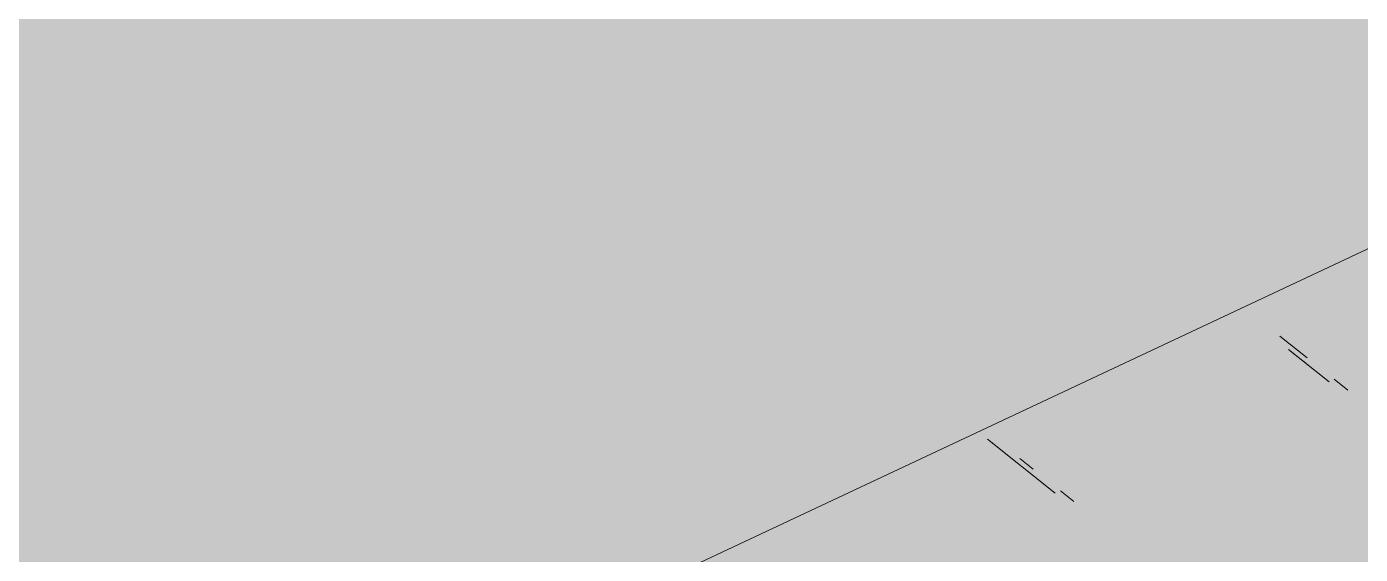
# Paper-space layout '03 3D Building and Roof' of a CAD drawing. Header units: millimetres. Extents: x 5 to 415, y 5 to 292.
# Drawn here: x 249.028 to 252.286, y 85.022 to 86.311 of the extents above; entities that cross this region are included whole.
import ezdxf

# ---------------------------------------------------------------- set-up
doc = ezdxf.new("R2010")
doc.units = ezdxf.units.MM
doc.layers.add('EXISTING', color=7, linetype='Continuous')
doc.layers.add('IMAGES', color=7, linetype='Continuous')

# ---------------------------------------------------------------- blocks, each defined once
blk = doc.blocks.new('SHEET_03')
at = {"layer": 'EXISTING', "color": 250, "lineweight": 9}
for p, q in [((249.4783, 84.4412), (253.2925, 86.2319)), ((252.1559, 85.5021), (252.0895, 85.5548)), ((252.1102, 85.5226), (252.2098, 85.4436)), ((252.1527, 85.4885), (252.1195, 85.5148)), ((252.2554, 85.4231), (252.2222, 85.4494)), ((251.3749, 85.3031), (251.5408, 85.1714)), ((251.4869, 85.23), (251.4538, 85.2563)), ((251.5865, 85.151), (251.5533, 85.1773))]:
    blk.add_line(p, q, dxfattribs=at)
at = {"layer": 'IMAGES', "color": 7}
for points in [[(248.0909, 86.1813), (252.9091, 86.1813), (248.0909, 86.3741), (252.9091, 86.3741)], [(247.9945, 86.0849), (252.5236, 86.0849), (247.9945, 86.1813), (252.5236, 86.1813)], [(247.6091, 85.9885), (252.4273, 85.9885), (247.6091, 86.0849), (252.4273, 86.0849)], [(247.4164, 85.8921), (252.3309, 85.8921), (247.4164, 85.9885), (252.3309, 85.9885)], [(247.2236, 85.7957), (251.9455, 85.7957), (247.2236, 85.8921), (251.9455, 85.8921)], [(251.9455, 85.7957), (252.0418, 85.7957), (251.9455, 85.8921), (252.0418, 85.8921)], [(252.0418, 85.7957), (252.1382, 85.7957), (252.0418, 85.8921), (252.1382, 85.8921)], [(252.1382, 85.7957), (252.2345, 85.7957), (252.1382, 85.8921), (252.2345, 85.8921)], [(252.2345, 85.7957), (252.4273, 85.7957), (252.2345, 85.8921), (252.4273, 85.8921)], [(246.9345, 85.6993), (251.8491, 85.6993), (246.9345, 85.7957), (251.8491, 85.7957)], [(251.8491, 85.6993), (251.9455, 85.6993), (251.8491, 85.7957), (251.9455, 85.7957)], [(251.9455, 85.6993), (252.0418, 85.6993), (251.9455, 85.7957), (252.0418, 85.7957)], [(252.0418, 85.6993), (252.1382, 85.6993), (252.0418, 85.7957), (252.1382, 85.7957)], [(252.1382, 85.6993), (252.3309, 85.6993), (252.1382, 85.7957), (252.3309, 85.7957)], [(246.8382, 85.6029), (251.56, 85.6029), (246.8382, 85.6993), (251.56, 85.6993)], [(251.56, 85.6029), (251.6564, 85.6029), (251.56, 85.6993), (251.6564, 85.6993)], [(251.6564, 85.6029), (251.7527, 85.6029), (251.6564, 85.6993), (251.7527, 85.6993)], [(251.7527, 85.5065), (251.8491, 85.5065), (251.7527, 85.6993), (251.8491, 85.6993)], [(251.8491, 85.6029), (251.9455, 85.6029), (251.8491, 85.6993), (251.9455, 85.6993)], [(251.9455, 85.6029), (252.1382, 85.6029), (251.9455, 85.6993), (252.1382, 85.6993)], [(252.1382, 85.6029), (252.2345, 85.6029), (252.1382, 85.6993), (252.2345, 85.6993)], [(252.2345, 85.6029), (252.3309, 85.6029), (252.2345, 85.6993), (252.3309, 85.6993)], [(246.7418, 85.5065), (251.4636, 85.5065), (246.7418, 85.6029), (251.4636, 85.6029)], [(251.4636, 85.5065), (251.56, 85.5065), (251.4636, 85.6029), (251.56, 85.6029)], [(251.56, 85.5065), (251.6564, 85.5065), (251.56, 85.6029), (251.6564, 85.6029)], [(251.6564, 85.5065), (251.7527, 85.5065), (251.6564, 85.6029), (251.7527, 85.6029)], [(251.8491, 85.5065), (251.9455, 85.5065), (251.8491, 85.6029), (251.9455, 85.6029)], [(251.9455, 85.5065), (252.0418, 85.5065), (251.9455, 85.6029), (252.0418, 85.6029)], [(252.0418, 85.5065), (252.1382, 85.5065), (252.0418, 85.6029), (252.1382, 85.6029)], [(252.1382, 85.5065), (252.2345, 85.5065), (252.1382, 85.6029), (252.2345, 85.6029)], [(252.2345, 85.5065), (252.3309, 85.5065), (252.2345, 85.6029), (252.3309, 85.6029)], [(246.26, 85.4101), (251.3673, 85.4101), (246.26, 85.5065), (251.3673, 85.5065)], [(251.3673, 85.4101), (251.56, 85.4101), (251.3673, 85.5065), (251.56, 85.5065)], [(251.56, 85.4101), (251.6564, 85.4101), (251.56, 85.5065), (251.6564, 85.5065)], [(251.6564, 85.4101), (251.7527, 85.4101), (251.6564, 85.5065), (251.7527, 85.5065)], [(251.7527, 85.4101), (251.8491, 85.4101), (251.7527, 85.5065), (251.8491, 85.5065)], [(251.8491, 85.4101), (251.9455, 85.4101), (251.8491, 85.5065), (251.9455, 85.5065)], [(251.9455, 85.4101), (252.0418, 85.4101), (251.9455, 85.5065), (252.0418, 85.5065)], [(252.0418, 85.4101), (252.1382, 85.4101), (252.0418, 85.5065), (252.1382, 85.5065)], [(252.1382, 85.4101), (252.2345, 85.4101), (252.1382, 85.5065), (252.2345, 85.5065)], [(252.2345, 85.4101), (252.3309, 85.4101), (252.2345, 85.5065), (252.3309, 85.5065)], [(246.26, 85.3137), (250.8855, 85.3137), (246.26, 85.4101), (250.8855, 85.4101)], [(250.8855, 85.3137), (251.0782, 85.3137), (250.8855, 85.4101), (251.0782, 85.4101)], [(251.0782, 85.3137), (251.1745, 85.3137), (251.0782, 85.4101), (251.1745, 85.4101)], [(251.1745, 85.3137), (251.2709, 85.3137), (251.1745, 85.4101), (251.2709, 85.4101)], [(251.2709, 85.3137), (251.3673, 85.3137), (251.2709, 85.4101), (251.3673, 85.4101)], [(251.3673, 85.3137), (251.4636, 85.3137), (251.3673, 85.4101), (251.4636, 85.4101)], [(251.4636, 85.3137), (251.56, 85.3137), (251.4636, 85.4101), (251.56, 85.4101)], [(251.56, 85.3137), (251.6564, 85.3137), (251.56, 85.4101), (251.6564, 85.4101)], [(251.6564, 85.3137), (251.7527, 85.3137), (251.6564, 85.4101), (251.7527, 85.4101)], [(251.7527, 85.3137), (251.9455, 85.3137), (251.7527, 85.4101), (251.9455, 85.4101)], [(251.9455, 85.3137), (252.0418, 85.3137), (251.9455, 85.4101), (252.0418, 85.4101)], [(252.0418, 85.3137), (252.1382, 85.3137), (252.0418, 85.4101), (252.1382, 85.4101)], [(252.1382, 85.3137), (252.2345, 85.3137), (252.1382, 85.4101), (252.2345, 85.4101)], [(252.2345, 85.3137), (252.3309, 85.3137), (252.2345, 85.4101), (252.3309, 85.4101)], [(246.0673, 85.2173), (250.7891, 85.2173), (246.0673, 85.3137), (250.7891, 85.3137)], [(250.7891, 85.2173), (250.8855, 85.2173), (250.7891, 85.3137), (250.8855, 85.3137)], [(250.8855, 85.2173), (250.9818, 85.2173), (250.8855, 85.3137), (250.9818, 85.3137)], [(250.9818, 85.2173), (251.0782, 85.2173), (250.9818, 85.3137), (251.0782, 85.3137)], [(251.0782, 85.2173), (251.1745, 85.2173), (251.0782, 85.3137), (251.1745, 85.3137)], [(251.1745, 85.2173), (251.3673, 85.2173), (251.1745, 85.3137), (251.3673, 85.3137)], [(251.3673, 85.2173), (251.56, 85.2173), (251.3673, 85.3137), (251.56, 85.3137)], [(251.56, 85.2173), (251.6564, 85.2173), (251.56, 85.3137), (251.6564, 85.3137)], [(251.6564, 85.2173), (251.7527, 85.2173), (251.6564, 85.3137), (251.7527, 85.3137)], [(251.7527, 85.2173), (252.1382, 85.2173), (251.7527, 85.3137), (252.1382, 85.3137)], [(252.1382, 85.2173), (252.3309, 85.2173), (252.1382, 85.3137), (252.3309, 85.3137)], [(245.7782, 85.1208), (250.5, 85.1208), (245.7782, 85.2173), (250.5, 85.2173)], [(250.5, 85.1208), (250.5964, 85.1208), (250.5, 85.2173), (250.5964, 85.2173)], [(250.5964, 85.0244), (250.6927, 85.0244), (250.5964, 85.2173), (250.6927, 85.2173)], [(250.6927, 85.1208), (250.7891, 85.1208), (250.6927, 85.2173), (250.7891, 85.2173)], [(250.7891, 85.1208), (250.8855, 85.1208), (250.7891, 85.2173), (250.8855, 85.2173)], [(250.8855, 85.1208), (250.9818, 85.1208), (250.8855, 85.2173), (250.9818, 85.2173)], [(250.9818, 85.1208), (251.0782, 85.1208), (250.9818, 85.2173), (251.0782, 85.2173)], [(251.0782, 85.1208), (251.1745, 85.1208), (251.0782, 85.2173), (251.1745, 85.2173)], [(251.1745, 85.1208), (251.2709, 85.1208), (251.1745, 85.2173), (251.2709, 85.2173)], [(251.2709, 85.1208), (251.3673, 85.1208), (251.2709, 85.2173), (251.3673, 85.2173)], [(251.3673, 85.1208), (251.4636, 85.1208), (251.3673, 85.2173), (251.4636, 85.2173)], [(251.4636, 85.1208), (251.6564, 85.1208), (251.4636, 85.2173), (251.6564, 85.2173)], [(251.6564, 85.1208), (251.8491, 85.1208), (251.6564, 85.2173), (251.8491, 85.2173)], [(251.8491, 85.1208), (252.3309, 85.1208), (251.8491, 85.2173), (252.3309, 85.2173)], [(245.6818, 85.0244), (250.5, 85.0244), (245.6818, 85.1208), (250.5, 85.1208)], [(250.5, 84.928), (250.5964, 84.928), (250.5, 85.1208), (250.5964, 85.1208)], [(250.6927, 85.0244), (250.7891, 85.0244), (250.6927, 85.1208), (250.7891, 85.1208)], [(250.7891, 85.0244), (250.8855, 85.0244), (250.7891, 85.1208), (250.8855, 85.1208)], [(250.8855, 85.0244), (250.9818, 85.0244), (250.8855, 85.1208), (250.9818, 85.1208)], [(250.9818, 85.0244), (251.0782, 85.0244), (250.9818, 85.1208), (251.0782, 85.1208)], [(251.0782, 85.0244), (251.1745, 85.0244), (251.0782, 85.1208), (251.1745, 85.1208)], [(251.1745, 85.0244), (251.2709, 85.0244), (251.1745, 85.1208), (251.2709, 85.1208)], [(251.2709, 85.0244), (251.3673, 85.0244), (251.2709, 85.1208), (251.3673, 85.1208)], [(251.3673, 85.0244), (251.4636, 85.0244), (251.3673, 85.1208), (251.4636, 85.1208)], [(251.4636, 85.0244), (251.56, 85.0244), (251.4636, 85.1208), (251.56, 85.1208)], [(251.56, 85.0244), (251.6564, 85.0244), (251.56, 85.1208), (251.6564, 85.1208)], [(251.6564, 85.0244), (251.7527, 85.0244), (251.6564, 85.1208), (251.7527, 85.1208)], [(251.7527, 85.0244), (251.8491, 85.0244), (251.7527, 85.1208), (251.8491, 85.1208)], [(251.8491, 85.0244), (251.9455, 85.0244), (251.8491, 85.1208), (251.9455, 85.1208)], [(251.9455, 85.0244), (252.4273, 85.0244), (251.9455, 85.1208), (252.4273, 85.1208)], [(245.4891, 84.928), (250.1145, 84.928), (245.4891, 85.0244), (250.1145, 85.0244)], [(250.1145, 84.928), (250.2109, 84.928), (250.1145, 85.0244), (250.2109, 85.0244)], [(250.2109, 84.928), (250.3073, 84.928), (250.2109, 85.0244), (250.3073, 85.0244)], [(250.3073, 84.928), (250.4036, 84.928), (250.3073, 85.0244), (250.4036, 85.0244)], [(250.4036, 84.928), (250.5, 84.928), (250.4036, 85.0244), (250.5, 85.0244)], [(250.5964, 84.928), (250.6927, 84.928), (250.5964, 85.0244), (250.6927, 85.0244)], [(250.6927, 84.928), (250.8855, 84.928), (250.6927, 85.0244), (250.8855, 85.0244)], [(250.8855, 84.928), (250.9818, 84.928), (250.8855, 85.0244), (250.9818, 85.0244)], [(250.9818, 84.928), (251.0782, 84.928), (250.9818, 85.0244), (251.0782, 85.0244)], [(251.0782, 84.928), (251.56, 84.928), (251.0782, 85.0244), (251.56, 85.0244)], [(251.56, 84.928), (251.6564, 84.928), (251.56, 85.0244), (251.6564, 85.0244)], [(251.6564, 84.928), (251.7527, 84.928), (251.6564, 85.0244), (251.7527, 85.0244)], [(251.7527, 84.928), (251.8491, 84.928), (251.7527, 85.0244), (251.8491, 85.0244)], [(251.8491, 84.928), (251.9455, 84.928), (251.8491, 85.0244), (251.9455, 85.0244)], [(251.9455, 84.928), (252.0418, 84.928), (251.9455, 85.0244), (252.0418, 85.0244)], [(252.0418, 84.928), (252.5236, 84.928), (252.0418, 85.0244), (252.5236, 85.0244)]]:
    blk.add_solid(points, dxfattribs=at)

psp = doc.layouts.new('03 3D Building and Roof')

# ---------------------------------------------------------------- block references
psp.add_blockref('SHEET_03', (0, 0))

doc.saveas('drawing.dxf')
